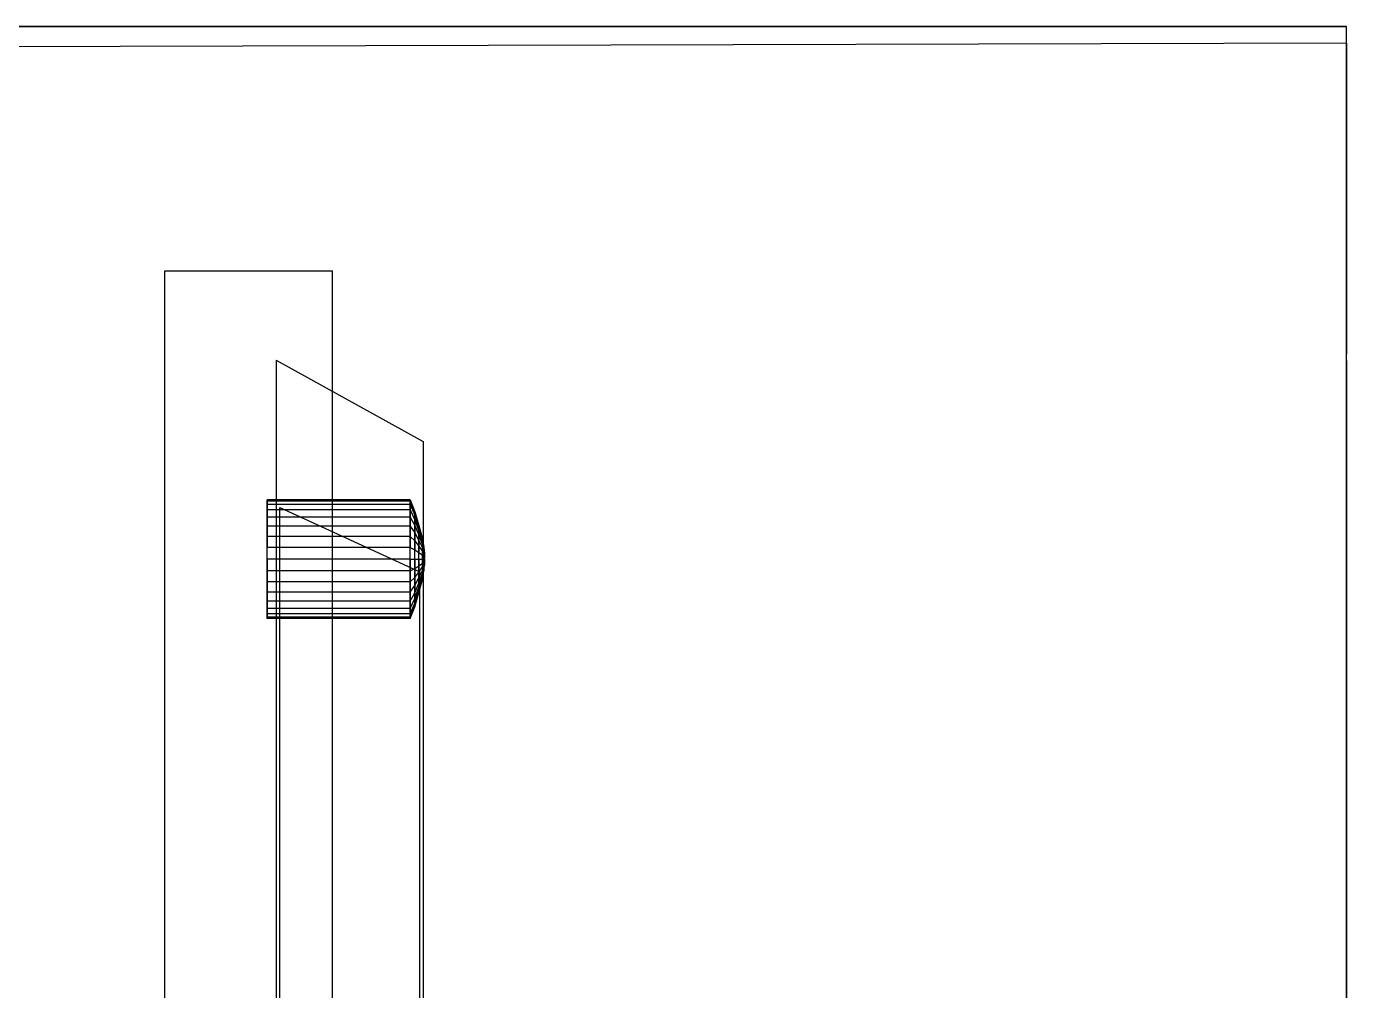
# Model space of a CAD drawing. Extents: x -13.9 to 0.5, y -16.8 to 31.2.
# Drawn here: x -4.449 to -0.449, y 28.304 to 31.226 of the extents above; entities that cross this region are included whole.
import ezdxf

# ---------------------------------------------------------------- set-up
doc = ezdxf.new("R2010")
doc.units = 0
doc.header["$MEASUREMENT"] = 0
doc.layers.get('0').update_dxf_attribs({"linetype": 'CONTINUOUS'})

msp = doc.modelspace()

# ---------------------------------------------------------------- linework, layer by layer
for p, q in [((-0.4487, 31.2264, -0.546), (-8.4487, 31.2264, -0.546)), ((-8.4487, 31.2264, 7.4721), (-0.4487, 31.2264, 7.4721)), ((-0.4487, 21.2263, -0.546), (-0.4487, 31.2264, -0.546)), ((-0.4487, 31.2264, -0.546), (-0.4487, 31.2264, 7.4721)), ((-0.4487, 21.2263, 7.4721), (-0.4487, 31.2264, 7.4721)), ((-0.4487, 31.1757, 7.4788), (-4.9825, 31.163, 7.4788)), ((-0.4487, 30.2139, 7.4711), (-0.4487, 31.1757, 7.4788)), ((-0.4487, 31.1757, 7.4788), (-0.4487, 31.0981, 8.3199)), ((-0.4487, 31.0981, 8.3199), (-0.4487, 30.7684, 9.5165)), ((-0.4487, 30.7684, 9.5165), (-0.4487, 30.2331, 10.6192)), ((-4.0297, 25.5336, 5.2077), (-4.0297, 30.4851, 5.2077)), ((-4.0297, 30.4851, 5.2077), (-3.5208, 30.4851, 5.2077)), ((-4.0297, 30.4851, -0.2027), (-4.0297, 30.4851, 5.2077)), ((-4.0297, 30.4851, -0.2027), (-3.5208, 30.4851, -0.2027)), ((-4.0297, 25.5336, -0.2027), (-4.0297, 30.4851, -0.2027)), ((-3.5208, 25.5336, 5.2077), (-3.5208, 30.4851, 5.2077)), ((-3.5208, 30.4851, -0.2027), (-3.5208, 30.4851, 5.2077)), ((-3.5208, 25.5336, -0.2027), (-3.5208, 30.4851, -0.2027)), ((-3.6916, 30.2144, 3.361), (-3.6916, 30.2144, 4.9036)), ((-3.6916, 30.2144, 3.361), (-3.2461, 29.9683, 3.4493)), ((-3.6916, 30.2144, 4.9036), (-3.2461, 29.9683, 4.8153)), ((-3.6916, 30.2144, 4.9036), (-3.6916, 25.9158, 4.9036)), ((-3.6916, 30.2144, 3.361), (-3.6916, 25.9158, 3.361)), ((-0.4487, 29.5127, 11.5858), (-0.4487, 30.2331, 10.6192)), ((-0.4487, 30.2139, 7.4711), (-0.4487, 25.1873, 7.4711)), ((-3.2461, 29.9683, 3.4493), (-3.2461, 29.9683, 4.8153)), ((-3.2461, 29.9683, 4.8153), (-3.2461, 26.1618, 4.8153)), ((-3.2461, 29.9683, 3.4493), (-3.2461, 26.1618, 3.4493)), ((-3.719, 29.7876, 0.4424), (-3.719, 29.791, 0.4622)), ((-3.719, 29.791, 0.4622), (-3.719, 29.7876, 0.4819)), ((-3.2856, 29.791, 0.4622), (-3.719, 29.791, 0.4622)), ((-3.719, 29.7774, 0.4233), (-3.719, 29.7876, 0.4424)), ((-3.719, 29.7876, 0.4819), (-3.719, 29.7774, 0.501)), ((-3.2856, 29.7876, 0.4424), (-3.719, 29.7876, 0.4424)), ((-3.2856, 29.7876, 0.4819), (-3.719, 29.7876, 0.4819)), ((-3.719, 29.7608, 0.4058), (-3.719, 29.7774, 0.4233)), ((-3.719, 29.7774, 0.501), (-3.719, 29.7608, 0.5185)), ((-3.2856, 29.7774, 0.501), (-3.719, 29.7774, 0.501)), ((-3.2856, 29.7774, 0.4233), (-3.719, 29.7774, 0.4233)), ((-3.719, 29.7384, 0.3904), (-3.719, 29.7608, 0.4058)), ((-3.719, 29.7608, 0.5185), (-3.719, 29.7384, 0.5339)), ((-3.2856, 29.7608, 0.5185), (-3.719, 29.7608, 0.5185)), ((-3.2856, 29.7608, 0.4058), (-3.719, 29.7608, 0.4058)), ((-3.6807, 26.3622, 1.8844), (-3.6807, 29.768, 1.8844)), ((-3.6807, 29.768, 1.8844), (-3.257, 29.5731, 1.9533)), ((-3.6807, 29.768, 3.0881), (-3.6807, 29.768, 1.8844)), ((-3.6807, 29.768, 3.0881), (-3.257, 29.5731, 3.0192)), ((-3.6807, 26.3622, 3.0881), (-3.6807, 29.768, 3.0881)), ((-3.2856, 29.7876, 0.4424), (-3.2856, 29.791, 0.4622)), ((-3.2856, 29.791, 0.4622), (-3.2856, 29.7876, 0.4819)), ((-3.2856, 29.791, 0.4622), (-3.2718, 29.7553, 0.4622)), ((-3.2856, 29.7774, 0.4233), (-3.2856, 29.7876, 0.4424)), ((-3.2856, 29.7876, 0.4819), (-3.2856, 29.7774, 0.501)), ((-3.2856, 29.7876, 0.4424), (-3.2718, 29.7526, 0.4463)), ((-3.2856, 29.7876, 0.4819), (-3.2718, 29.7526, 0.478)), ((-3.2856, 29.7608, 0.4058), (-3.2856, 29.7774, 0.4233)), ((-3.2856, 29.7774, 0.501), (-3.2856, 29.7608, 0.5185)), ((-3.2856, 29.7774, 0.4233), (-3.2718, 29.7444, 0.4311)), ((-3.2856, 29.7774, 0.501), (-3.2718, 29.7444, 0.4933)), ((-3.2856, 29.7384, 0.3904), (-3.2856, 29.7608, 0.4058)), ((-3.2856, 29.7608, 0.5185), (-3.2856, 29.7384, 0.5339)), ((-3.2856, 29.7608, 0.5185), (-3.2718, 29.7311, 0.5073)), ((-3.2856, 29.7608, 0.4058), (-3.2718, 29.7311, 0.417)), ((-3.719, 29.7112, 0.3778), (-3.719, 29.7384, 0.3904)), ((-3.719, 29.7384, 0.5339), (-3.719, 29.7112, 0.5465)), ((-3.2856, 29.7384, 0.5339), (-3.719, 29.7384, 0.5339)), ((-3.2856, 29.7384, 0.3904), (-3.719, 29.7384, 0.3904)), ((-3.2856, 29.7112, 0.3778), (-3.2856, 29.7384, 0.3904)), ((-3.2856, 29.7384, 0.5339), (-3.2856, 29.7112, 0.5465)), ((-3.2856, 29.7384, 0.5339), (-3.2718, 29.7132, 0.5196)), ((-3.2856, 29.7384, 0.3904), (-3.2718, 29.7132, 0.4047)), ((-3.2718, 29.7526, 0.4463), (-3.2718, 29.7553, 0.4622)), ((-3.2718, 29.7553, 0.4622), (-3.2718, 29.7526, 0.478)), ((-3.2718, 29.7553, 0.4622), (-3.2592, 29.7137, 0.4622)), ((-3.2718, 29.7444, 0.4311), (-3.2718, 29.7526, 0.4463)), ((-3.2718, 29.7526, 0.478), (-3.2718, 29.7444, 0.4933)), ((-3.2718, 29.7526, 0.4463), (-3.2592, 29.7117, 0.4509)), ((-3.2718, 29.7526, 0.478), (-3.2592, 29.7117, 0.4734)), ((-3.2718, 29.7311, 0.417), (-3.2718, 29.7444, 0.4311)), ((-3.2718, 29.7444, 0.4933), (-3.2718, 29.7311, 0.5073)), ((-3.2718, 29.7444, 0.4311), (-3.2592, 29.7059, 0.44)), ((-3.2718, 29.7444, 0.4933), (-3.2592, 29.7059, 0.4843)), ((-3.2718, 29.7132, 0.4047), (-3.2718, 29.7311, 0.417)), ((-3.2718, 29.7311, 0.5073), (-3.2718, 29.7132, 0.5196)), ((-3.2718, 29.7311, 0.417), (-3.2592, 29.6965, 0.4301)), ((-3.2718, 29.7311, 0.5073), (-3.2592, 29.6965, 0.4942)), ((-3.719, 29.6801, 0.3684), (-3.719, 29.7112, 0.3778)), ((-3.719, 29.7112, 0.5465), (-3.719, 29.6801, 0.5559)), ((-3.2856, 29.7112, 0.5465), (-3.719, 29.7112, 0.5465)), ((-3.2856, 29.7112, 0.3778), (-3.719, 29.7112, 0.3778)), ((-3.719, 29.6464, 0.3627), (-3.719, 29.6801, 0.3684)), ((-3.719, 29.6801, 0.5559), (-3.719, 29.6464, 0.5616)), ((-3.2856, 29.6801, 0.5559), (-3.719, 29.6801, 0.5559)), ((-3.2856, 29.6801, 0.3684), (-3.719, 29.6801, 0.3684)), ((-3.2856, 29.6801, 0.3684), (-3.2856, 29.7112, 0.3778)), ((-3.2856, 29.7112, 0.5465), (-3.2856, 29.6801, 0.5559)), ((-3.2856, 29.7112, 0.5465), (-3.2718, 29.6914, 0.5297)), ((-3.2856, 29.7112, 0.3778), (-3.2718, 29.6914, 0.3946)), ((-3.2856, 29.6464, 0.3627), (-3.2856, 29.6801, 0.3684)), ((-3.2856, 29.6801, 0.5559), (-3.2856, 29.6464, 0.5616)), ((-3.2856, 29.6801, 0.5559), (-3.2718, 29.6665, 0.5372)), ((-3.2856, 29.6801, 0.3684), (-3.2718, 29.6665, 0.3871)), ((-3.2718, 29.6914, 0.3946), (-3.2718, 29.7132, 0.4047)), ((-3.2718, 29.7132, 0.5196), (-3.2718, 29.6914, 0.5297)), ((-3.2718, 29.7132, 0.4047), (-3.2592, 29.6837, 0.4213)), ((-3.2718, 29.7132, 0.5196), (-3.2592, 29.6837, 0.503)), ((-3.2718, 29.6665, 0.3871), (-3.2718, 29.6914, 0.3946)), ((-3.2718, 29.6914, 0.5297), (-3.2718, 29.6665, 0.5372)), ((-3.2718, 29.6914, 0.3946), (-3.2592, 29.6682, 0.4141)), ((-3.2718, 29.6914, 0.5297), (-3.2592, 29.6682, 0.5102)), ((-3.2592, 29.7117, 0.4509), (-3.2592, 29.7137, 0.4622)), ((-3.2592, 29.7137, 0.4622), (-3.2592, 29.7117, 0.4734)), ((-3.2592, 29.7137, 0.4622), (-3.2488, 29.673, 0.4622)), ((-3.2592, 29.7059, 0.44), (-3.2592, 29.7117, 0.4509)), ((-3.2592, 29.7117, 0.4734), (-3.2592, 29.7059, 0.4843)), ((-3.2592, 29.7117, 0.4509), (-3.2488, 29.6718, 0.4554)), ((-3.2592, 29.7117, 0.4734), (-3.2488, 29.6718, 0.4689)), ((-3.2592, 29.6965, 0.4301), (-3.2592, 29.7059, 0.44)), ((-3.2592, 29.7059, 0.4843), (-3.2592, 29.6965, 0.4942)), ((-3.2592, 29.7059, 0.44), (-3.2488, 29.6683, 0.4488)), ((-3.2592, 29.7059, 0.4843), (-3.2488, 29.6683, 0.4755)), ((-3.2592, 29.6837, 0.4213), (-3.2592, 29.6965, 0.4301)), ((-3.2592, 29.6965, 0.4942), (-3.2592, 29.6837, 0.503)), ((-3.2592, 29.6965, 0.4301), (-3.2488, 29.6626, 0.4428)), ((-3.2592, 29.6965, 0.4942), (-3.2488, 29.6626, 0.4815)), ((-3.2592, 29.6682, 0.4141), (-3.2592, 29.6837, 0.4213)), ((-3.2592, 29.6837, 0.503), (-3.2592, 29.6682, 0.5102)), ((-3.2592, 29.6837, 0.4213), (-3.2488, 29.655, 0.4375)), ((-3.2592, 29.6837, 0.503), (-3.2488, 29.655, 0.4868)), ((-3.719, 29.6114, 0.3607), (-3.719, 29.6464, 0.3627)), ((-3.719, 29.6114, 0.5636), (-3.719, 29.6464, 0.5616)), ((-3.2856, 29.6464, 0.3627), (-3.719, 29.6464, 0.3627)), ((-3.2856, 29.6464, 0.5616), (-3.719, 29.6464, 0.5616)), ((-3.2856, 29.6114, 0.3607), (-3.2856, 29.6464, 0.3627)), ((-3.2856, 29.6114, 0.5636), (-3.2856, 29.6464, 0.5616)), ((-3.2856, 29.6464, 0.3627), (-3.2718, 29.6395, 0.3824)), ((-3.2856, 29.6464, 0.5616), (-3.2718, 29.6395, 0.5419)), ((-3.2718, 29.6395, 0.3824), (-3.2718, 29.6665, 0.3871)), ((-3.2718, 29.6665, 0.5372), (-3.2718, 29.6395, 0.5419)), ((-3.2718, 29.6665, 0.5372), (-3.2592, 29.6505, 0.5155)), ((-3.2718, 29.6665, 0.3871), (-3.2592, 29.6505, 0.4088)), ((-3.2592, 29.6505, 0.4088), (-3.2592, 29.6682, 0.4141)), ((-3.2592, 29.6682, 0.5102), (-3.2592, 29.6505, 0.5155)), ((-3.2592, 29.6682, 0.5102), (-3.2488, 29.6456, 0.4911)), ((-3.2592, 29.6682, 0.4141), (-3.2488, 29.6456, 0.4332)), ((-3.2592, 29.6313, 0.4055), (-3.2592, 29.6505, 0.4088)), ((-3.2592, 29.6505, 0.5155), (-3.2592, 29.6313, 0.5188)), ((-3.2592, 29.6505, 0.5155), (-3.2488, 29.635, 0.4943)), ((-3.2592, 29.6505, 0.4088), (-3.2488, 29.635, 0.43)), ((-3.2488, 29.6718, 0.4554), (-3.2488, 29.673, 0.4622)), ((-3.2488, 29.673, 0.4622), (-3.2488, 29.6718, 0.4689)), ((-3.2488, 29.673, 0.4622), (-3.2445, 29.6464, 0.4622)), ((-3.2488, 29.6683, 0.4488), (-3.2488, 29.6718, 0.4554)), ((-3.2488, 29.6718, 0.4689), (-3.2488, 29.6683, 0.4755)), ((-3.2488, 29.6718, 0.4554), (-3.2445, 29.6457, 0.4583)), ((-3.2488, 29.6718, 0.4689), (-3.2445, 29.6457, 0.466)), ((-3.2488, 29.6626, 0.4428), (-3.2488, 29.6683, 0.4488)), ((-3.2488, 29.6683, 0.4755), (-3.2488, 29.6626, 0.4815)), ((-3.2488, 29.6683, 0.4755), (-3.2445, 29.6437, 0.4697)), ((-3.2488, 29.6683, 0.4488), (-3.2445, 29.6437, 0.4546)), ((-3.2488, 29.655, 0.4375), (-3.2488, 29.6626, 0.4428)), ((-3.2488, 29.6626, 0.4815), (-3.2488, 29.655, 0.4868)), ((-3.2488, 29.6626, 0.4815), (-3.2445, 29.6405, 0.4731)), ((-3.2488, 29.6626, 0.4428), (-3.2445, 29.6405, 0.4512)), ((-3.2488, 29.6456, 0.4332), (-3.2488, 29.655, 0.4375)), ((-3.2488, 29.655, 0.4868), (-3.2488, 29.6456, 0.4911)), ((-3.2488, 29.655, 0.4868), (-3.2445, 29.6361, 0.4761)), ((-3.2488, 29.655, 0.4375), (-3.2445, 29.6361, 0.4482)), ((-3.2488, 29.635, 0.43), (-3.2488, 29.6456, 0.4332)), ((-3.2488, 29.6456, 0.4911), (-3.2488, 29.635, 0.4943)), ((-3.2488, 29.6456, 0.4911), (-3.2445, 29.6308, 0.4786)), ((-3.2488, 29.6456, 0.4332), (-3.2445, 29.6308, 0.4457)), ((-3.2445, 29.6457, 0.4583), (-3.2445, 29.6464, 0.4622)), ((-3.2445, 29.6464, 0.4622), (-3.2445, 29.6457, 0.466)), ((-3.2445, 29.6464, 0.4622), (-3.2422, 29.6295, 0.4622)), ((-3.2445, 29.6437, 0.4546), (-3.2445, 29.6457, 0.4583)), ((-3.2445, 29.6457, 0.466), (-3.2445, 29.6437, 0.4697)), ((-3.2445, 29.6457, 0.4583), (-3.2422, 29.6292, 0.4602)), ((-3.2445, 29.6457, 0.466), (-3.2422, 29.6292, 0.4641)), ((-3.2445, 29.6405, 0.4512), (-3.2445, 29.6437, 0.4546)), ((-3.2445, 29.6437, 0.4697), (-3.2445, 29.6405, 0.4731)), ((-3.2445, 29.6437, 0.4697), (-3.2422, 29.6281, 0.4661)), ((-3.2445, 29.6437, 0.4546), (-3.2422, 29.6281, 0.4582)), ((-3.2445, 29.6361, 0.4482), (-3.2445, 29.6405, 0.4512)), ((-3.2445, 29.6405, 0.4731), (-3.2445, 29.6361, 0.4761)), ((-3.2445, 29.6405, 0.4731), (-3.2422, 29.6265, 0.4678)), ((-3.2445, 29.6405, 0.4512), (-3.2422, 29.6265, 0.4565)), ((-3.719, 29.6114, 0.5636), (-3.719, 29.5763, 0.5616)), ((-3.719, 29.5763, 0.3627), (-3.719, 29.6114, 0.3607)), ((-3.2856, 29.6114, 0.5636), (-3.719, 29.6114, 0.5636)), ((-3.2856, 29.6114, 0.3607), (-3.719, 29.6114, 0.3607)), ((-3.2856, 29.6114, 0.5636), (-3.2856, 29.5763, 0.5616)), ((-3.2856, 29.5763, 0.3627), (-3.2856, 29.6114, 0.3607)), ((-3.2856, 29.6114, 0.5636), (-3.2718, 29.6114, 0.5434)), ((-3.2856, 29.6114, 0.3607), (-3.2718, 29.6114, 0.3809)), ((-3.2718, 29.6114, 0.3809), (-3.2718, 29.6395, 0.3824)), ((-3.2718, 29.6114, 0.5434), (-3.2718, 29.6395, 0.5419)), ((-3.2718, 29.6395, 0.5419), (-3.2592, 29.6313, 0.5188)), ((-3.2718, 29.6395, 0.3824), (-3.2592, 29.6313, 0.4055)), ((-3.2718, 29.6114, 0.5434), (-3.2718, 29.5833, 0.5419)), ((-3.2718, 29.5833, 0.3824), (-3.2718, 29.6114, 0.3809)), ((-3.2718, 29.6114, 0.5434), (-3.2592, 29.6114, 0.5199)), ((-3.2718, 29.6114, 0.3809), (-3.2592, 29.6114, 0.4044)), ((-3.2592, 29.6114, 0.4044), (-3.2592, 29.6313, 0.4055)), ((-3.2592, 29.6114, 0.5199), (-3.2592, 29.6313, 0.5188)), ((-3.2592, 29.6313, 0.4055), (-3.2488, 29.6234, 0.428)), ((-3.2592, 29.6313, 0.5188), (-3.2488, 29.6234, 0.4963)), ((-3.2592, 29.6114, 0.5199), (-3.2592, 29.5914, 0.5188)), ((-3.2592, 29.5914, 0.4055), (-3.2592, 29.6114, 0.4044)), ((-3.2592, 29.6114, 0.5199), (-3.2488, 29.6114, 0.497)), ((-3.2592, 29.6114, 0.4044), (-3.2488, 29.6114, 0.4274)), ((-3.2488, 29.6234, 0.428), (-3.2488, 29.635, 0.43)), ((-3.2488, 29.635, 0.4943), (-3.2488, 29.6234, 0.4963)), ((-3.2488, 29.635, 0.4943), (-3.2445, 29.6248, 0.4804)), ((-3.2488, 29.635, 0.43), (-3.2445, 29.6248, 0.4439)), ((-3.2488, 29.6114, 0.4274), (-3.2488, 29.6234, 0.428)), ((-3.2488, 29.6114, 0.497), (-3.2488, 29.6234, 0.4963)), ((-3.2488, 29.6234, 0.428), (-3.2445, 29.6182, 0.4428)), ((-3.2488, 29.6234, 0.4963), (-3.2445, 29.6182, 0.4815)), ((-3.2488, 29.6114, 0.497), (-3.2488, 29.5994, 0.4963)), ((-3.2488, 29.5994, 0.428), (-3.2488, 29.6114, 0.4274)), ((-3.2488, 29.6114, 0.497), (-3.2445, 29.6114, 0.4819)), ((-3.2488, 29.6114, 0.4274), (-3.2445, 29.6114, 0.4424)), ((-3.2488, 29.5994, 0.4963), (-3.2445, 29.6046, 0.4815)), ((-3.2488, 29.5994, 0.428), (-3.2445, 29.6046, 0.4428)), ((-3.2445, 29.6308, 0.4457), (-3.2445, 29.6361, 0.4482)), ((-3.2445, 29.6361, 0.4761), (-3.2445, 29.6308, 0.4786)), ((-3.2445, 29.6361, 0.4761), (-3.2422, 29.6242, 0.4694)), ((-3.2445, 29.6361, 0.4482), (-3.2422, 29.6242, 0.4549)), ((-3.2445, 29.6248, 0.4439), (-3.2445, 29.6308, 0.4457)), ((-3.2445, 29.6308, 0.4786), (-3.2445, 29.6248, 0.4804)), ((-3.2445, 29.6308, 0.4786), (-3.2422, 29.6215, 0.4707)), ((-3.2445, 29.6308, 0.4457), (-3.2422, 29.6215, 0.4536)), ((-3.2445, 29.6182, 0.4428), (-3.2445, 29.6248, 0.4439)), ((-3.2445, 29.6248, 0.4804), (-3.2445, 29.6182, 0.4815)), ((-3.2445, 29.6248, 0.4804), (-3.2422, 29.6183, 0.4716)), ((-3.2445, 29.6248, 0.4439), (-3.2422, 29.6183, 0.4527)), ((-3.2445, 29.6114, 0.4424), (-3.2445, 29.6182, 0.4428)), ((-3.2445, 29.6114, 0.4819), (-3.2445, 29.6182, 0.4815)), ((-3.2445, 29.6182, 0.4428), (-3.2422, 29.6149, 0.4521)), ((-3.2445, 29.6182, 0.4815), (-3.2422, 29.6149, 0.4722)), ((-3.2445, 29.6114, 0.4819), (-3.2445, 29.6046, 0.4815)), ((-3.2445, 29.6046, 0.4428), (-3.2445, 29.6114, 0.4424)), ((-3.2445, 29.6114, 0.4819), (-3.2422, 29.6114, 0.4724)), ((-3.2445, 29.6114, 0.4424), (-3.2422, 29.6114, 0.4519)), ((-3.2445, 29.6046, 0.4815), (-3.2422, 29.6078, 0.4722)), ((-3.2445, 29.6046, 0.4428), (-3.2422, 29.6078, 0.4521)), ((-3.2445, 29.6046, 0.4815), (-3.2445, 29.598, 0.4804)), ((-3.2445, 29.598, 0.4439), (-3.2445, 29.6046, 0.4428)), ((-3.2445, 29.598, 0.4439), (-3.2422, 29.6044, 0.4527)), ((-3.2445, 29.598, 0.4804), (-3.2422, 29.6044, 0.4716)), ((-3.2445, 29.5919, 0.4457), (-3.2422, 29.6013, 0.4536)), ((-3.2445, 29.5919, 0.4786), (-3.2422, 29.6013, 0.4707)), ((-3.2422, 29.6292, 0.4602), (-3.2422, 29.6295, 0.4622)), ((-3.2422, 29.6295, 0.4622), (-3.2422, 29.6292, 0.4641)), ((-3.2422, 29.6281, 0.4582), (-3.2422, 29.6292, 0.4602)), ((-3.2422, 29.6292, 0.4641), (-3.2422, 29.6281, 0.4661)), ((-3.2422, 29.6265, 0.4565), (-3.2422, 29.6281, 0.4582)), ((-3.2422, 29.6281, 0.4661), (-3.2422, 29.6265, 0.4678)), ((-3.2422, 29.6242, 0.4549), (-3.2422, 29.6265, 0.4565)), ((-3.2422, 29.6265, 0.4678), (-3.2422, 29.6242, 0.4694)), ((-3.2422, 29.6215, 0.4536), (-3.2422, 29.6242, 0.4549)), ((-3.2422, 29.6242, 0.4694), (-3.2422, 29.6215, 0.4707)), ((-3.2422, 29.6183, 0.4527), (-3.2422, 29.6215, 0.4536)), ((-3.2422, 29.6215, 0.4707), (-3.2422, 29.6183, 0.4716)), ((-3.2422, 29.6149, 0.4521), (-3.2422, 29.6183, 0.4527)), ((-3.2422, 29.6183, 0.4716), (-3.2422, 29.6149, 0.4722)), ((-3.2422, 29.6114, 0.4519), (-3.2422, 29.6149, 0.4521)), ((-3.2422, 29.6114, 0.4724), (-3.2422, 29.6149, 0.4722)), ((-3.2422, 29.6114, 0.4724), (-3.2422, 29.6078, 0.4722)), ((-3.2422, 29.6078, 0.4521), (-3.2422, 29.6114, 0.4519)), ((-3.2422, 29.6078, 0.4722), (-3.2422, 29.6044, 0.4716)), ((-3.2422, 29.6044, 0.4527), (-3.2422, 29.6078, 0.4521)), ((-3.2422, 29.6044, 0.4716), (-3.2422, 29.6013, 0.4707)), ((-3.2422, 29.6013, 0.4536), (-3.2422, 29.6044, 0.4527)), ((-3.2422, 29.6013, 0.4707), (-3.2422, 29.5986, 0.4694)), ((-3.2422, 29.5986, 0.4549), (-3.2422, 29.6013, 0.4536)), ((-3.719, 29.5763, 0.5616), (-3.719, 29.5426, 0.5559)), ((-3.719, 29.5426, 0.3684), (-3.719, 29.5763, 0.3627)), ((-3.2856, 29.5763, 0.5616), (-3.719, 29.5763, 0.5616)), ((-3.2856, 29.5763, 0.3627), (-3.719, 29.5763, 0.3627)), ((-3.2856, 29.5763, 0.5616), (-3.2718, 29.5833, 0.5419)), ((-3.2856, 29.5763, 0.3627), (-3.2718, 29.5833, 0.3824)), ((-3.2856, 29.5763, 0.5616), (-3.2856, 29.5426, 0.5559)), ((-3.2856, 29.5426, 0.3684), (-3.2856, 29.5763, 0.3627)), ((-3.2718, 29.5833, 0.5419), (-3.2592, 29.5914, 0.5188)), ((-3.2718, 29.5833, 0.3824), (-3.2592, 29.5914, 0.4055)), ((-3.2718, 29.5833, 0.5419), (-3.2718, 29.5563, 0.5372)), ((-3.2718, 29.5563, 0.3871), (-3.2718, 29.5833, 0.3824)), ((-3.2718, 29.5563, 0.3871), (-3.2592, 29.5722, 0.4088)), ((-3.2718, 29.5563, 0.5372), (-3.2592, 29.5722, 0.5155)), ((-3.2592, 29.5914, 0.5188), (-3.2488, 29.5994, 0.4963)), ((-3.2592, 29.5914, 0.4055), (-3.2488, 29.5994, 0.428)), ((-3.2592, 29.5914, 0.5188), (-3.2592, 29.5722, 0.5155)), ((-3.2592, 29.5722, 0.4088), (-3.2592, 29.5914, 0.4055)), ((-3.2592, 29.5722, 0.4088), (-3.2488, 29.5878, 0.43)), ((-3.2592, 29.5722, 0.5155), (-3.2488, 29.5878, 0.4943)), ((-3.2592, 29.5545, 0.4141), (-3.2488, 29.5771, 0.4332)), ((-3.2592, 29.5545, 0.5102), (-3.2488, 29.5771, 0.4911)), ((-3.2592, 29.5722, 0.5155), (-3.2592, 29.5545, 0.5102)), ((-3.2592, 29.5545, 0.4141), (-3.2592, 29.5722, 0.4088)), ((-3.2592, 29.539, 0.4213), (-3.2488, 29.5678, 0.4375)), ((-3.2592, 29.539, 0.503), (-3.2488, 29.5678, 0.4868)), ((-3.2592, 29.5263, 0.4301), (-3.2488, 29.5601, 0.4428)), ((-3.2592, 29.5263, 0.4942), (-3.2488, 29.5601, 0.4815)), ((-3.257, 26.5571, 1.9533), (-3.257, 29.5731, 1.9533)), ((-3.257, 29.5731, 3.0192), (-3.257, 29.5731, 1.9533)), ((-3.257, 26.5571, 3.0192), (-3.257, 29.5731, 3.0192)), ((-3.2488, 29.5994, 0.4963), (-3.2488, 29.5878, 0.4943)), ((-3.2488, 29.5878, 0.43), (-3.2488, 29.5994, 0.428)), ((-3.2488, 29.5878, 0.43), (-3.2445, 29.598, 0.4439)), ((-3.2488, 29.5878, 0.4943), (-3.2445, 29.598, 0.4804)), ((-3.2488, 29.5771, 0.4332), (-3.2445, 29.5919, 0.4457)), ((-3.2488, 29.5771, 0.4911), (-3.2445, 29.5919, 0.4786)), ((-3.2488, 29.5878, 0.4943), (-3.2488, 29.5771, 0.4911)), ((-3.2488, 29.5771, 0.4332), (-3.2488, 29.5878, 0.43)), ((-3.2488, 29.5678, 0.4375), (-3.2445, 29.5866, 0.4482)), ((-3.2488, 29.5678, 0.4868), (-3.2445, 29.5866, 0.4761)), ((-3.2488, 29.5601, 0.4428), (-3.2445, 29.5823, 0.4512)), ((-3.2488, 29.5601, 0.4815), (-3.2445, 29.5823, 0.4731)), ((-3.2488, 29.5544, 0.4488), (-3.2445, 29.579, 0.4546)), ((-3.2488, 29.5544, 0.4755), (-3.2445, 29.579, 0.4697)), ((-3.2488, 29.5771, 0.4911), (-3.2488, 29.5678, 0.4868)), ((-3.2488, 29.5678, 0.4375), (-3.2488, 29.5771, 0.4332)), ((-3.2488, 29.5509, 0.4689), (-3.2445, 29.577, 0.466)), ((-3.2488, 29.5509, 0.4554), (-3.2445, 29.577, 0.4583)), ((-3.2488, 29.5497, 0.4622), (-3.2445, 29.5764, 0.4622)), ((-3.2488, 29.5678, 0.4868), (-3.2488, 29.5601, 0.4815)), ((-3.2488, 29.5601, 0.4428), (-3.2488, 29.5678, 0.4375)), ((-3.2488, 29.5601, 0.4815), (-3.2488, 29.5544, 0.4755)), ((-3.2488, 29.5544, 0.4488), (-3.2488, 29.5601, 0.4428)), ((-3.2445, 29.5866, 0.4761), (-3.2422, 29.5986, 0.4694)), ((-3.2445, 29.5866, 0.4482), (-3.2422, 29.5986, 0.4549)), ((-3.2445, 29.598, 0.4804), (-3.2445, 29.5919, 0.4786)), ((-3.2445, 29.5919, 0.4457), (-3.2445, 29.598, 0.4439)), ((-3.2445, 29.5823, 0.4731), (-3.2422, 29.5963, 0.4678)), ((-3.2445, 29.5823, 0.4512), (-3.2422, 29.5963, 0.4565)), ((-3.2445, 29.579, 0.4697), (-3.2422, 29.5946, 0.4661)), ((-3.2445, 29.579, 0.4546), (-3.2422, 29.5946, 0.4582)), ((-3.2445, 29.577, 0.466), (-3.2422, 29.5936, 0.4641)), ((-3.2445, 29.577, 0.4583), (-3.2422, 29.5936, 0.4602)), ((-3.2445, 29.5764, 0.4622), (-3.2422, 29.5933, 0.4622)), ((-3.2445, 29.5919, 0.4786), (-3.2445, 29.5866, 0.4761)), ((-3.2445, 29.5866, 0.4482), (-3.2445, 29.5919, 0.4457)), ((-3.2445, 29.5866, 0.4761), (-3.2445, 29.5823, 0.4731)), ((-3.2445, 29.5823, 0.4512), (-3.2445, 29.5866, 0.4482)), ((-3.2445, 29.5823, 0.4731), (-3.2445, 29.579, 0.4697)), ((-3.2445, 29.579, 0.4546), (-3.2445, 29.5823, 0.4512)), ((-3.2445, 29.579, 0.4697), (-3.2445, 29.577, 0.466)), ((-3.2445, 29.577, 0.4583), (-3.2445, 29.579, 0.4546)), ((-3.2445, 29.577, 0.466), (-3.2445, 29.5764, 0.4622)), ((-3.2445, 29.5764, 0.4622), (-3.2445, 29.577, 0.4583)), ((-3.2422, 29.5986, 0.4694), (-3.2422, 29.5963, 0.4678)), ((-3.2422, 29.5963, 0.4565), (-3.2422, 29.5986, 0.4549)), ((-3.2422, 29.5963, 0.4678), (-3.2422, 29.5946, 0.4661)), ((-3.2422, 29.5946, 0.4582), (-3.2422, 29.5963, 0.4565)), ((-3.2422, 29.5946, 0.4661), (-3.2422, 29.5936, 0.4641)), ((-3.2422, 29.5936, 0.4602), (-3.2422, 29.5946, 0.4582)), ((-3.2422, 29.5936, 0.4641), (-3.2422, 29.5933, 0.4622)), ((-3.2422, 29.5933, 0.4622), (-3.2422, 29.5936, 0.4602)), ((-3.719, 29.5426, 0.5559), (-3.719, 29.5116, 0.5465)), ((-3.719, 29.5116, 0.3778), (-3.719, 29.5426, 0.3684)), ((-3.2856, 29.5426, 0.3684), (-3.719, 29.5426, 0.3684)), ((-3.2856, 29.5426, 0.5559), (-3.719, 29.5426, 0.5559)), ((-3.2856, 29.5426, 0.3684), (-3.2718, 29.5563, 0.3871)), ((-3.2856, 29.5426, 0.5559), (-3.2718, 29.5563, 0.5372)), ((-3.2856, 29.5426, 0.5559), (-3.2856, 29.5116, 0.5465)), ((-3.2856, 29.5116, 0.3778), (-3.2856, 29.5426, 0.3684)), ((-3.2856, 29.5116, 0.3778), (-3.2718, 29.5314, 0.3946)), ((-3.2856, 29.5116, 0.5465), (-3.2718, 29.5314, 0.5297)), ((-3.2718, 29.5563, 0.5372), (-3.2718, 29.5314, 0.5297)), ((-3.2718, 29.5314, 0.3946), (-3.2718, 29.5563, 0.3871)), ((-3.2718, 29.5314, 0.3946), (-3.2592, 29.5545, 0.4141)), ((-3.2718, 29.5314, 0.5297), (-3.2592, 29.5545, 0.5102)), ((-3.2718, 29.5096, 0.5196), (-3.2592, 29.539, 0.503)), ((-3.2718, 29.5096, 0.4047), (-3.2592, 29.539, 0.4213)), ((-3.2718, 29.5314, 0.5297), (-3.2718, 29.5096, 0.5196)), ((-3.2718, 29.5096, 0.4047), (-3.2718, 29.5314, 0.3946)), ((-3.2718, 29.4917, 0.5073), (-3.2592, 29.5263, 0.4942)), ((-3.2718, 29.4917, 0.417), (-3.2592, 29.5263, 0.4301)), ((-3.2592, 29.5545, 0.5102), (-3.2592, 29.539, 0.503)), ((-3.2592, 29.539, 0.4213), (-3.2592, 29.5545, 0.4141)), ((-3.2592, 29.5169, 0.44), (-3.2488, 29.5544, 0.4488)), ((-3.2592, 29.5169, 0.4843), (-3.2488, 29.5544, 0.4755)), ((-3.2592, 29.511, 0.4734), (-3.2488, 29.5509, 0.4689)), ((-3.2592, 29.511, 0.4509), (-3.2488, 29.5509, 0.4554)), ((-3.2592, 29.5091, 0.4622), (-3.2488, 29.5497, 0.4622)), ((-3.2592, 29.539, 0.503), (-3.2592, 29.5263, 0.4942)), ((-3.2592, 29.5263, 0.4301), (-3.2592, 29.539, 0.4213)), ((-3.2592, 29.5263, 0.4942), (-3.2592, 29.5169, 0.4843)), ((-3.2592, 29.5169, 0.44), (-3.2592, 29.5263, 0.4301)), ((-3.2488, 29.5544, 0.4755), (-3.2488, 29.5509, 0.4689)), ((-3.2488, 29.5509, 0.4554), (-3.2488, 29.5544, 0.4488)), ((-3.2488, 29.5509, 0.4689), (-3.2488, 29.5497, 0.4622)), ((-3.2488, 29.5497, 0.4622), (-3.2488, 29.5509, 0.4554)), ((-3.719, 29.5116, 0.5465), (-3.719, 29.4844, 0.5339)), ((-3.719, 29.4844, 0.3904), (-3.719, 29.5116, 0.3778)), ((-3.2856, 29.5116, 0.3778), (-3.719, 29.5116, 0.3778)), ((-3.2856, 29.5116, 0.5465), (-3.719, 29.5116, 0.5465)), ((-3.719, 29.4844, 0.5339), (-3.719, 29.462, 0.5185)), ((-3.719, 29.462, 0.4058), (-3.719, 29.4844, 0.3904)), ((-3.2856, 29.4844, 0.5339), (-3.719, 29.4844, 0.5339)), ((-3.2856, 29.4844, 0.3904), (-3.719, 29.4844, 0.3904)), ((-3.2856, 29.5116, 0.5465), (-3.2856, 29.4844, 0.5339)), ((-3.2856, 29.4844, 0.3904), (-3.2856, 29.5116, 0.3778)), ((-3.2856, 29.4844, 0.3904), (-3.2718, 29.5096, 0.4047)), ((-3.2856, 29.4844, 0.5339), (-3.2718, 29.5096, 0.5196)), ((-3.2856, 29.462, 0.4058), (-3.2718, 29.4917, 0.417)), ((-3.2856, 29.462, 0.5185), (-3.2718, 29.4917, 0.5073)), ((-3.2856, 29.4844, 0.5339), (-3.2856, 29.462, 0.5185)), ((-3.2856, 29.462, 0.4058), (-3.2856, 29.4844, 0.3904)), ((-3.2718, 29.4784, 0.4933), (-3.2592, 29.5169, 0.4843)), ((-3.2718, 29.4784, 0.4311), (-3.2592, 29.5169, 0.44)), ((-3.2718, 29.4702, 0.478), (-3.2592, 29.511, 0.4734)), ((-3.2718, 29.4702, 0.4463), (-3.2592, 29.511, 0.4509)), ((-3.2718, 29.5096, 0.5196), (-3.2718, 29.4917, 0.5073)), ((-3.2718, 29.4917, 0.417), (-3.2718, 29.5096, 0.4047)), ((-3.2718, 29.4674, 0.4622), (-3.2592, 29.5091, 0.4622)), ((-3.2718, 29.4917, 0.5073), (-3.2718, 29.4784, 0.4933)), ((-3.2718, 29.4784, 0.4311), (-3.2718, 29.4917, 0.417)), ((-3.2592, 29.5169, 0.4843), (-3.2592, 29.511, 0.4734)), ((-3.2592, 29.511, 0.4509), (-3.2592, 29.5169, 0.44)), ((-3.2592, 29.511, 0.4734), (-3.2592, 29.5091, 0.4622)), ((-3.2592, 29.5091, 0.4622), (-3.2592, 29.511, 0.4509)), ((-0.4487, 29.5127, 11.5858), (-0.4487, 28.6349, 12.379)), ((-3.719, 29.462, 0.5185), (-3.719, 29.4454, 0.501)), ((-3.719, 29.4454, 0.4233), (-3.719, 29.462, 0.4058)), ((-3.2856, 29.462, 0.5185), (-3.719, 29.462, 0.5185)), ((-3.2856, 29.462, 0.4058), (-3.719, 29.462, 0.4058)), ((-3.719, 29.4454, 0.501), (-3.719, 29.4352, 0.4819)), ((-3.719, 29.4352, 0.4424), (-3.719, 29.4454, 0.4233)), ((-3.2856, 29.4454, 0.501), (-3.719, 29.4454, 0.501)), ((-3.2856, 29.4454, 0.4233), (-3.719, 29.4454, 0.4233)), ((-3.2856, 29.4454, 0.4233), (-3.2718, 29.4784, 0.4311)), ((-3.2856, 29.4454, 0.501), (-3.2718, 29.4784, 0.4933)), ((-3.2856, 29.4352, 0.4424), (-3.2718, 29.4702, 0.4463)), ((-3.2856, 29.4352, 0.4819), (-3.2718, 29.4702, 0.478)), ((-3.2856, 29.4317, 0.4622), (-3.2718, 29.4674, 0.4622)), ((-3.2856, 29.462, 0.5185), (-3.2856, 29.4454, 0.501)), ((-3.2856, 29.4454, 0.4233), (-3.2856, 29.462, 0.4058)), ((-3.2856, 29.4454, 0.501), (-3.2856, 29.4352, 0.4819)), ((-3.2856, 29.4352, 0.4424), (-3.2856, 29.4454, 0.4233)), ((-3.2718, 29.4784, 0.4933), (-3.2718, 29.4702, 0.478)), ((-3.2718, 29.4702, 0.4463), (-3.2718, 29.4784, 0.4311)), ((-3.2718, 29.4702, 0.478), (-3.2718, 29.4674, 0.4622)), ((-3.2718, 29.4674, 0.4622), (-3.2718, 29.4702, 0.4463)), ((-3.719, 29.4352, 0.4819), (-3.719, 29.4317, 0.4622)), ((-3.719, 29.4317, 0.4622), (-3.719, 29.4352, 0.4424)), ((-3.2856, 29.4352, 0.4819), (-3.719, 29.4352, 0.4819)), ((-3.2856, 29.4352, 0.4424), (-3.719, 29.4352, 0.4424)), ((-3.2856, 29.4317, 0.4622), (-3.719, 29.4317, 0.4622)), ((-3.2856, 29.4352, 0.4819), (-3.2856, 29.4317, 0.4622)), ((-3.2856, 29.4317, 0.4622), (-3.2856, 29.4352, 0.4424)), ((-0.4487, 27.6334, 12.9685), (-0.4487, 28.6349, 12.379))]:
    msp.add_line(p, q)

doc.saveas('drawing.dxf')
